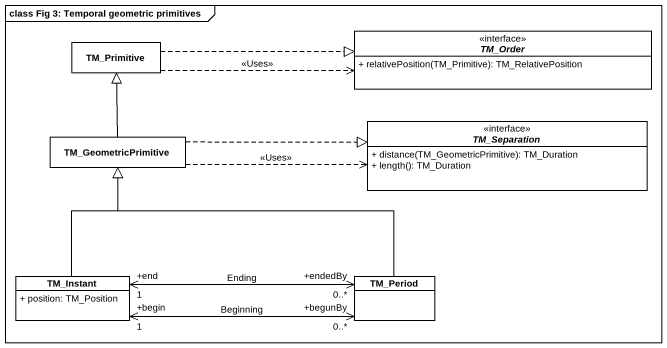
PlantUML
@startuml
mainframe class Fig 3: Temporal geometric primitives
hide circle
hide empty members
skinparam classAttributeIconSize 0
interface TM_Order {
  + relativePosition(TM_Primitive): TM_RelativePosition
}
class TM_Primitive
class TM_GeometricPrimitive
interface TM_Separation {
  + distance(TM_GeometricPrimitive): TM_Duration
  + length(): TM_Duration
}
class TM_Instant {
  + position: TM_Position
}
class TM_Period
TM_Primitive .right.|> TM_Order
TM_Primitive .right.> TM_Order : <<Uses>>
TM_GeometricPrimitive -up-|> TM_Primitive
TM_GeometricPrimitive .right.|> TM_Separation
TM_GeometricPrimitive .right.> TM_Separation : <<Uses>>
TM_Instant -up-|> TM_GeometricPrimitive
TM_Instant "+begin\n1" <-right-> "+begunBy\n0..*" TM_Period : Beginning
TM_Instant "+end\n1" <-right-> "+endedBy\n0..*" TM_Period : Ending
TM_Period -left-|> TM_GeometricPrimitive
@enduml
